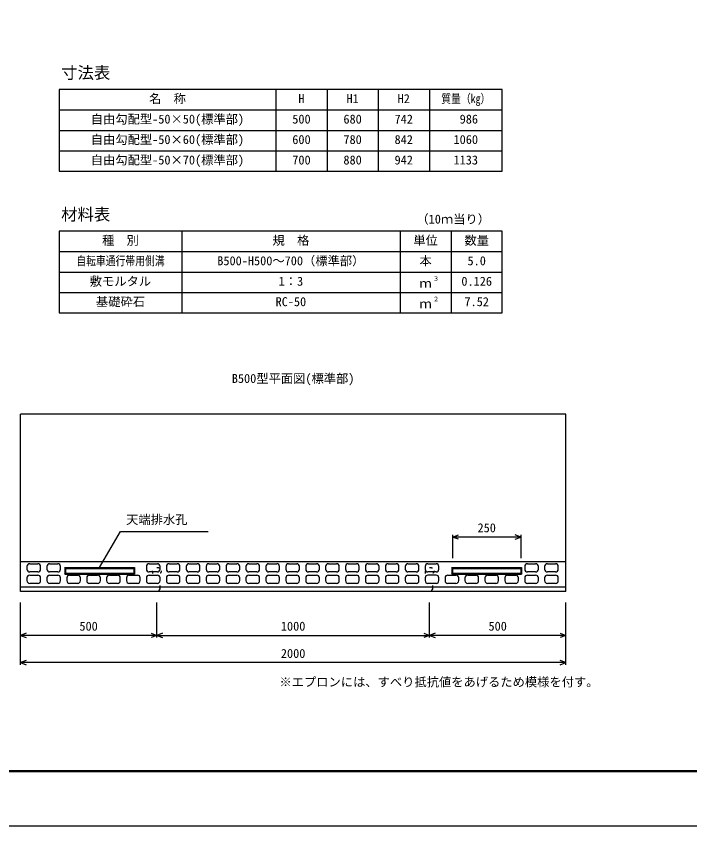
# Model space of a CAD drawing. Units: millimetres, scale not verified. Extents: x -12600 to 12600, y -5940 to 5940.
# Drawn here: x -10770 to -8300, y -5940 to -2970 of the extents above; entities that cross this region are included whole.
import ezdxf
from ezdxf.enums import TextEntityAlignment as Align

# ---------------------------------------------------------------- set-up
doc = ezdxf.new("R2010")
doc.units = ezdxf.units.MM
doc.header["$LTSCALE"] = 40
doc.linetypes.add('DOTTED', pattern=[1.75, 0.25, -1.5])
for name, color, linetype, lineweight in [('0-0_DIM', 7, 'Continuous', 25), ('0-1_Defpoints', 5, 'Continuous', 25), ('0-2_HATCH', 6, 'Continuous', 25), ('0-3_HYO', 3, 'Continuous', 25), ('0-4_HYO2', 4, 'Continuous', 25), ('0-5_OUTLINE', 3, 'Continuous', 25), ('0-6_OUTLINE2', 4, 'DOTTED', 25), ('0-7_TXT', 7, 'Continuous', 25), ('0-8_WAKU', 3, 'Continuous', 25)]:
    doc.layers.add(name, color=color, linetype=linetype, lineweight=lineweight)
doc.styles.add('ＭＳ ゴシック', font='')
doc.styles.get('ＭＳ ゴシック').set_extended_font_data('MS Gothic')

msp = doc.modelspace()

# ---------------------------------------------------------------- linework, layer by layer
at = {"layer": '0-0_DIM'}
for p, q in [((-10463.95, -4992.72), (-10387.38, -4860.09)), ((-10387.38, -4860.09), (-10065.43, -4860.09)), ((-9169.54, -4873.16), (-9169.54, -4957.67)), ((-8919.54, -4880.66), (-9169.54, -4880.66)), ((-8919.54, -4873.16), (-8919.54, -4957.67)), ((-10754.31, -5349.02), (-10754.31, -5120.52)), ((-10254.31, -5249.02), (-10254.31, -5120.52)), ((-9254.31, -5249.02), (-9254.31, -5120.52)), ((-8754.31, -5349.02), (-8754.31, -5120.52)), ((-10254.31, -5241.52), (-10754.31, -5241.52)), ((-10254.31, -5241.52), (-9254.31, -5241.52)), ((-8754.31, -5241.52), (-9254.31, -5241.52)), ((-8754.31, -5341.52), (-10754.31, -5341.52))]:
    msp.add_line(p, q, dxfattribs=at)
for points in [[(-9148.4, -4888.35), (-9169.54, -4880.66), (-9148.4, -4872.96)], [(-8940.68, -4888.35), (-8919.54, -4880.66), (-8940.68, -4872.96)], [(-10733.17, -5233.82), (-10754.31, -5241.52), (-10733.17, -5249.21)], [(-10275.46, -5233.82), (-10254.31, -5241.52), (-10275.46, -5249.21)], [(-10233.17, -5233.82), (-10254.31, -5241.52), (-10233.17, -5249.21)], [(-9275.46, -5233.82), (-9254.31, -5241.52), (-9275.46, -5249.21)], [(-9233.17, -5233.82), (-9254.31, -5241.52), (-9233.17, -5249.21)], [(-8775.46, -5233.82), (-8754.31, -5241.52), (-8775.46, -5249.21)], [(-10733.17, -5333.82), (-10754.31, -5341.52), (-10733.17, -5349.21)], [(-8775.46, -5349.21), (-8754.31, -5341.52), (-8775.46, -5333.82)]]:
    msp.add_lwpolyline(points, dxfattribs=at)
at = {"layer": '0-1_Defpoints'}
msp.add_lwpolyline([(-12600, -5940), (-4200, -5940), (-4200, 0), (-12600, 0)], close=True, dxfattribs=at)
at = {"layer": '0-2_HATCH'}
for p, q in [((-10730.31, -4988.52), (-10730.31, -4998.52)), ((-10720.31, -4978.52), (-10690.31, -4978.52)), ((-10680.31, -4998.52), (-10680.31, -4988.52)), ((-10657.31, -4988.52), (-10657.31, -4998.52)), ((-10647.31, -4978.52), (-10617.31, -4978.52)), ((-10607.31, -4998.52), (-10607.31, -4988.52)), ((-10292.31, -4988.52), (-10292.31, -4998.52)), ((-10282.31, -4978.52), (-10252.31, -4978.52)), ((-10242.31, -4998.52), (-10242.31, -4988.52)), ((-10219.31, -4988.52), (-10219.31, -4998.52)), ((-10209.31, -4978.52), (-10179.31, -4978.52)), ((-10169.31, -4998.52), (-10169.31, -4988.52)), ((-10146.31, -4988.52), (-10146.31, -4998.52)), ((-10136.31, -4978.52), (-10106.31, -4978.52)), ((-10096.31, -4998.52), (-10096.31, -4988.52)), ((-10073.31, -4988.52), (-10073.31, -4998.52)), ((-10063.31, -4978.52), (-10033.31, -4978.52)), ((-10023.31, -4998.52), (-10023.31, -4988.52)), ((-10000.31, -4988.52), (-10000.31, -4998.52)), ((-9990.31, -4978.52), (-9960.31, -4978.52)), ((-9950.31, -4998.52), (-9950.31, -4988.52)), ((-9927.31, -4988.52), (-9927.31, -4998.52)), ((-9917.31, -4978.52), (-9887.31, -4978.52)), ((-9877.31, -4998.52), (-9877.31, -4988.52)), ((-9854.31, -4988.52), (-9854.31, -4998.52)), ((-9844.31, -4978.52), (-9814.31, -4978.52)), ((-9804.31, -4998.52), (-9804.31, -4988.52)), ((-9781.31, -4988.52), (-9781.31, -4998.52)), ((-9771.31, -4978.52), (-9741.31, -4978.52)), ((-9731.31, -4998.52), (-9731.31, -4988.52)), ((-9708.31, -4988.52), (-9708.31, -4998.52)), ((-9698.31, -4978.52), (-9668.31, -4978.52)), ((-9658.31, -4998.52), (-9658.31, -4988.52)), ((-9635.31, -4988.52), (-9635.31, -4998.52)), ((-9625.31, -4978.52), (-9595.31, -4978.52)), ((-9585.31, -4998.52), (-9585.31, -4988.52)), ((-9562.31, -4988.52), (-9562.31, -4998.52)), ((-9552.31, -4978.52), (-9522.31, -4978.52)), ((-9512.31, -4998.52), (-9512.31, -4988.52)), ((-9489.31, -4988.52), (-9489.31, -4998.52)), ((-9479.31, -4978.52), (-9449.31, -4978.52)), ((-9439.31, -4998.52), (-9439.31, -4988.52)), ((-9416.31, -4988.52), (-9416.31, -4998.52)), ((-9406.31, -4978.52), (-9376.31, -4978.52)), ((-9366.31, -4998.52), (-9366.31, -4988.52)), ((-9343.31, -4988.52), (-9343.31, -4998.52)), ((-9333.31, -4978.52), (-9303.31, -4978.52)), ((-9293.31, -4998.52), (-9293.31, -4988.52)), ((-9270.31, -4988.52), (-9270.31, -4998.52)), ((-9260.31, -4978.52), (-9230.31, -4978.52)), ((-9220.31, -4998.52), (-9220.31, -4988.52)), ((-8905.31, -4988.52), (-8905.31, -4998.52)), ((-8895.31, -4978.52), (-8865.31, -4978.52)), ((-8855.31, -4998.52), (-8855.31, -4988.52)), ((-8832.31, -4988.52), (-8832.31, -4998.52)), ((-8822.31, -4978.52), (-8792.31, -4978.52)), ((-8782.31, -4998.52), (-8782.31, -4988.52)), ((-10690.31, -5008.52), (-10720.31, -5008.52)), ((-10617.31, -5008.52), (-10647.31, -5008.52)), ((-10252.31, -5008.52), (-10282.31, -5008.52)), ((-10179.31, -5008.52), (-10209.31, -5008.52)), ((-10106.31, -5008.52), (-10136.31, -5008.52)), ((-10033.31, -5008.52), (-10063.31, -5008.52)), ((-9960.31, -5008.52), (-9990.31, -5008.52)), ((-9887.31, -5008.52), (-9917.31, -5008.52)), ((-9814.31, -5008.52), (-9844.31, -5008.52)), ((-9741.31, -5008.52), (-9771.31, -5008.52)), ((-9668.31, -5008.52), (-9698.31, -5008.52)), ((-9595.31, -5008.52), (-9625.31, -5008.52)), ((-9522.31, -5008.52), (-9552.31, -5008.52)), ((-9449.31, -5008.52), (-9479.31, -5008.52)), ((-9376.31, -5008.52), (-9406.31, -5008.52)), ((-9303.31, -5008.52), (-9333.31, -5008.52)), ((-9230.31, -5008.52), (-9260.31, -5008.52)), ((-8865.31, -5008.52), (-8895.31, -5008.52)), ((-8792.31, -5008.52), (-8822.31, -5008.52)), ((-10730.31, -5030.52), (-10730.31, -5040.52)), ((-10720.31, -5020.52), (-10690.31, -5020.52)), ((-10680.31, -5040.52), (-10680.31, -5030.52)), ((-10657.31, -5030.52), (-10657.31, -5040.52)), ((-10647.31, -5020.52), (-10617.31, -5020.52)), ((-10607.31, -5040.52), (-10607.31, -5030.52)), ((-10584.31, -5030.52), (-10584.31, -5040.52)), ((-10574.31, -5020.52), (-10544.31, -5020.52)), ((-10534.31, -5040.52), (-10534.31, -5030.52)), ((-10511.31, -5030.52), (-10511.31, -5040.52)), ((-10501.31, -5020.52), (-10471.31, -5020.52)), ((-10461.31, -5040.52), (-10461.31, -5030.52)), ((-10438.31, -5030.52), (-10438.31, -5040.52)), ((-10428.31, -5020.52), (-10398.31, -5020.52)), ((-10388.31, -5040.52), (-10388.31, -5030.52)), ((-10365.31, -5030.52), (-10365.31, -5040.52)), ((-10355.31, -5020.52), (-10325.31, -5020.52)), ((-10315.31, -5040.52), (-10315.31, -5030.52)), ((-10292.31, -5030.52), (-10292.31, -5040.52)), ((-10282.31, -5020.52), (-10252.31, -5020.52)), ((-10242.31, -5040.52), (-10242.31, -5030.52)), ((-10219.31, -5030.52), (-10219.31, -5040.52)), ((-10209.31, -5020.52), (-10179.31, -5020.52)), ((-10169.31, -5040.52), (-10169.31, -5030.52)), ((-10146.31, -5030.52), (-10146.31, -5040.52)), ((-10136.31, -5020.52), (-10106.31, -5020.52)), ((-10096.31, -5040.52), (-10096.31, -5030.52)), ((-10073.31, -5030.52), (-10073.31, -5040.52)), ((-10063.31, -5020.52), (-10033.31, -5020.52)), ((-10023.31, -5040.52), (-10023.31, -5030.52)), ((-10000.31, -5030.52), (-10000.31, -5040.52)), ((-9990.31, -5020.52), (-9960.31, -5020.52)), ((-9950.31, -5040.52), (-9950.31, -5030.52)), ((-9927.31, -5030.52), (-9927.31, -5040.52)), ((-9917.31, -5020.52), (-9887.31, -5020.52)), ((-9877.31, -5040.52), (-9877.31, -5030.52)), ((-9854.31, -5030.52), (-9854.31, -5040.52)), ((-9844.31, -5020.52), (-9814.31, -5020.52)), ((-9804.31, -5040.52), (-9804.31, -5030.52)), ((-9781.31, -5030.52), (-9781.31, -5040.52)), ((-9771.31, -5020.52), (-9741.31, -5020.52)), ((-9731.31, -5040.52), (-9731.31, -5030.52)), ((-9708.31, -5030.52), (-9708.31, -5040.52)), ((-9698.31, -5020.52), (-9668.31, -5020.52)), ((-9658.31, -5040.52), (-9658.31, -5030.52)), ((-9635.31, -5030.52), (-9635.31, -5040.52)), ((-9625.31, -5020.52), (-9595.31, -5020.52)), ((-9585.31, -5040.52), (-9585.31, -5030.52)), ((-9562.31, -5030.52), (-9562.31, -5040.52)), ((-9552.31, -5020.52), (-9522.31, -5020.52)), ((-9512.31, -5040.52), (-9512.31, -5030.52)), ((-9489.31, -5030.52), (-9489.31, -5040.52)), ((-9479.31, -5020.52), (-9449.31, -5020.52)), ((-9439.31, -5040.52), (-9439.31, -5030.52)), ((-9416.31, -5030.52), (-9416.31, -5040.52)), ((-9406.31, -5020.52), (-9376.31, -5020.52)), ((-9366.31, -5040.52), (-9366.31, -5030.52)), ((-9343.31, -5030.52), (-9343.31, -5040.52)), ((-9333.31, -5020.52), (-9303.31, -5020.52)), ((-9293.31, -5040.52), (-9293.31, -5030.52)), ((-9270.31, -5030.52), (-9270.31, -5040.52)), ((-9230.31, -5020.52), (-9260.31, -5020.52)), ((-9220.31, -5040.52), (-9220.31, -5030.52)), ((-9197.31, -5030.52), (-9197.31, -5040.52)), ((-9187.31, -5020.52), (-9157.31, -5020.52)), ((-9147.31, -5040.52), (-9147.31, -5030.52)), ((-9124.31, -5030.52), (-9124.31, -5040.52)), ((-9114.31, -5020.52), (-9084.31, -5020.52)), ((-9074.31, -5040.52), (-9074.31, -5030.52)), ((-9051.31, -5030.52), (-9051.31, -5040.52)), ((-9041.31, -5020.52), (-9011.31, -5020.52)), ((-9001.31, -5040.52), (-9001.31, -5030.52)), ((-8978.31, -5030.52), (-8978.31, -5040.52)), ((-8968.31, -5020.52), (-8938.31, -5020.52)), ((-8928.31, -5040.52), (-8928.31, -5030.52)), ((-8905.31, -5030.52), (-8905.31, -5040.52)), ((-8895.31, -5020.52), (-8865.31, -5020.52)), ((-8855.31, -5040.52), (-8855.31, -5030.52)), ((-8832.31, -5030.52), (-8832.31, -5040.52)), ((-8822.31, -5020.52), (-8792.31, -5020.52)), ((-8782.31, -5040.52), (-8782.31, -5030.52)), ((-10690.31, -5050.52), (-10720.31, -5050.52)), ((-10617.31, -5050.52), (-10647.31, -5050.52)), ((-10544.31, -5050.52), (-10574.31, -5050.52)), ((-10471.31, -5050.52), (-10501.31, -5050.52)), ((-10398.31, -5050.52), (-10428.31, -5050.52)), ((-10325.31, -5050.52), (-10355.31, -5050.52)), ((-10252.31, -5050.52), (-10282.31, -5050.52)), ((-10179.31, -5050.52), (-10209.31, -5050.52)), ((-10106.31, -5050.52), (-10136.31, -5050.52)), ((-10033.31, -5050.52), (-10063.31, -5050.52)), ((-9960.31, -5050.52), (-9990.31, -5050.52)), ((-9887.31, -5050.52), (-9917.31, -5050.52)), ((-9814.31, -5050.52), (-9844.31, -5050.52)), ((-9741.31, -5050.52), (-9771.31, -5050.52)), ((-9668.31, -5050.52), (-9698.31, -5050.52)), ((-9595.31, -5050.52), (-9625.31, -5050.52)), ((-9522.31, -5050.52), (-9552.31, -5050.52)), ((-9449.31, -5050.52), (-9479.31, -5050.52)), ((-9376.31, -5050.52), (-9406.31, -5050.52)), ((-9303.31, -5050.52), (-9333.31, -5050.52)), ((-9230.31, -5050.52), (-9260.31, -5050.52)), ((-9157.31, -5050.52), (-9187.31, -5050.52)), ((-9084.31, -5050.52), (-9114.31, -5050.52)), ((-9011.31, -5050.52), (-9041.31, -5050.52)), ((-8938.31, -5050.52), (-8968.31, -5050.52)), ((-8865.31, -5050.52), (-8895.31, -5050.52)), ((-8792.31, -5050.52), (-8822.31, -5050.52))]:
    msp.add_line(p, q, dxfattribs=at)
for centre, start, end in [((-10720.31, -4988.52), 90, 180), ((-10690.31, -4988.52), 0, 90), ((-10647.31, -4988.52), 90, 180), ((-10617.31, -4988.52), 0, 90), ((-10282.31, -4988.52), 90, 180), ((-10252.31, -4988.52), 0, 90), ((-10209.31, -4988.52), 90, 180), ((-10179.31, -4988.52), 0, 90), ((-10136.31, -4988.52), 90, 180), ((-10106.31, -4988.52), 0, 90), ((-10063.31, -4988.52), 90, 180), ((-10033.31, -4988.52), 0, 90), ((-9990.31, -4988.52), 90, 180), ((-9960.31, -4988.52), 0, 90), ((-9917.31, -4988.52), 90, 180), ((-9887.31, -4988.52), 0, 90), ((-9844.31, -4988.52), 90, 180), ((-9814.31, -4988.52), 0, 90), ((-9771.31, -4988.52), 90, 180), ((-9741.31, -4988.52), 0, 90), ((-9698.31, -4988.52), 90, 180), ((-9668.31, -4988.52), 0, 90), ((-9625.31, -4988.52), 90, 180), ((-9595.31, -4988.52), 0, 90), ((-9552.31, -4988.52), 90, 180), ((-9522.31, -4988.52), 0, 90), ((-9479.31, -4988.52), 90, 180), ((-9449.31, -4988.52), 0, 90), ((-9406.31, -4988.52), 90, 180), ((-9376.31, -4988.52), 0, 90), ((-9333.31, -4988.52), 90, 180), ((-9303.31, -4988.52), 0, 90), ((-9260.31, -4988.52), 90, 180), ((-9230.31, -4988.52), 0, 90), ((-8895.31, -4988.52), 90, 180), ((-8865.31, -4988.52), 0, 90), ((-8822.31, -4988.52), 90, 180), ((-8792.31, -4988.52), 0, 90), ((-10720.31, -4998.52), 180, 270), ((-10690.31, -4998.52), 270, 0), ((-10647.31, -4998.52), 180, 270), ((-10617.31, -4998.52), 270, 0), ((-10282.31, -4998.52), 180, 270), ((-10252.31, -4998.52), 270, 0), ((-10209.31, -4998.52), 180, 270), ((-10179.31, -4998.52), 270, 0), ((-10136.31, -4998.52), 180, 270), ((-10106.31, -4998.52), 270, 0), ((-10063.31, -4998.52), 180, 270), ((-10033.31, -4998.52), 270, 0), ((-9990.31, -4998.52), 180, 270), ((-9960.31, -4998.52), 270, 0), ((-9917.31, -4998.52), 180, 270), ((-9887.31, -4998.52), 270, 0), ((-9844.31, -4998.52), 180, 270), ((-9814.31, -4998.52), 270, 0), ((-9771.31, -4998.52), 180, 270), ((-9741.31, -4998.52), 270, 0), ((-9698.31, -4998.52), 180, 270), ((-9668.31, -4998.52), 270, 0), ((-9625.31, -4998.52), 180, 270), ((-9595.31, -4998.52), 270, 0), ((-9552.31, -4998.52), 180, 270), ((-9522.31, -4998.52), 270, 0), ((-9479.31, -4998.52), 180, 270), ((-9449.31, -4998.52), 270, 0), ((-9406.31, -4998.52), 180, 270), ((-9376.31, -4998.52), 270, 0), ((-9333.31, -4998.52), 180, 270), ((-9303.31, -4998.52), 270, 0), ((-9260.31, -4998.52), 180, 270), ((-9230.31, -4998.52), 270, 0), ((-8895.31, -4998.52), 180, 270), ((-8865.31, -4998.52), 270, 0), ((-8822.31, -4998.52), 180, 270), ((-8792.31, -4998.52), 270, 0), ((-10720.31, -5030.52), 90, 180), ((-10720.31, -5040.52), 180, 270), ((-10690.31, -5030.52), 0, 90), ((-10690.31, -5040.52), 270, 0), ((-10647.31, -5030.52), 90, 180), ((-10647.31, -5040.52), 180, 270), ((-10617.31, -5030.52), 0, 90), ((-10617.31, -5040.52), 270, 0), ((-10574.31, -5030.52), 90, 180), ((-10574.31, -5040.52), 180, 270), ((-10544.31, -5030.52), 0, 90), ((-10544.31, -5040.52), 270, 0), ((-10501.31, -5030.52), 90, 180), ((-10501.31, -5040.52), 180, 270), ((-10471.31, -5030.52), 0, 90), ((-10471.31, -5040.52), 270, 0), ((-10428.31, -5030.52), 90, 180), ((-10428.31, -5040.52), 180, 270), ((-10398.31, -5030.52), 0, 90), ((-10398.31, -5040.52), 270, 0), ((-10355.31, -5030.52), 90, 180), ((-10355.31, -5040.52), 180, 270), ((-10325.31, -5030.52), 0, 90), ((-10325.31, -5040.52), 270, 0), ((-10282.31, -5030.52), 90, 180), ((-10282.31, -5040.52), 180, 270), ((-10252.31, -5030.52), 0, 90), ((-10252.31, -5040.52), 270, 0), ((-10209.31, -5030.52), 90, 180), ((-10209.31, -5040.52), 180, 270), ((-10179.31, -5030.52), 0, 90), ((-10179.31, -5040.52), 270, 0), ((-10136.31, -5030.52), 90, 180), ((-10136.31, -5040.52), 180, 270), ((-10106.31, -5030.52), 0, 90), ((-10106.31, -5040.52), 270, 0), ((-10063.31, -5030.52), 90, 180), ((-10063.31, -5040.52), 180, 270), ((-10033.31, -5030.52), 0, 90), ((-10033.31, -5040.52), 270, 0), ((-9990.31, -5030.52), 90, 180), ((-9990.31, -5040.52), 180, 270), ((-9960.31, -5030.52), 0, 90), ((-9960.31, -5040.52), 270, 0), ((-9917.31, -5030.52), 90, 180), ((-9917.31, -5040.52), 180, 270), ((-9887.31, -5030.52), 0, 90), ((-9887.31, -5040.52), 270, 0), ((-9844.31, -5030.52), 90, 180), ((-9844.31, -5040.52), 180, 270), ((-9814.31, -5030.52), 0, 90), ((-9814.31, -5040.52), 270, 0), ((-9771.31, -5030.52), 90, 180), ((-9771.31, -5040.52), 180, 270), ((-9741.31, -5030.52), 0, 90), ((-9741.31, -5040.52), 270, 0), ((-9698.31, -5030.52), 90, 180), ((-9698.31, -5040.52), 180, 270), ((-9668.31, -5030.52), 0, 90), ((-9668.31, -5040.52), 270, 0), ((-9625.31, -5030.52), 90, 180), ((-9625.31, -5040.52), 180, 270), ((-9595.31, -5030.52), 0, 90), ((-9595.31, -5040.52), 270, 0), ((-9552.31, -5030.52), 90, 180), ((-9552.31, -5040.52), 180, 270), ((-9522.31, -5030.52), 0, 90), ((-9522.31, -5040.52), 270, 0), ((-9479.31, -5030.52), 90, 180), ((-9479.31, -5040.52), 180, 270), ((-9449.31, -5030.52), 0, 90), ((-9449.31, -5040.52), 270, 0), ((-9406.31, -5030.52), 90, 180), ((-9406.31, -5040.52), 180, 270), ((-9376.31, -5030.52), 0, 90), ((-9376.31, -5040.52), 270, 0), ((-9333.31, -5030.52), 90, 180), ((-9333.31, -5040.52), 180, 270), ((-9303.31, -5030.52), 0, 90), ((-9303.31, -5040.52), 270, 0), ((-9260.31, -5030.52), 90, 180), ((-9260.31, -5040.52), 180, 270), ((-9230.31, -5030.52), 0, 90), ((-9230.31, -5040.52), 270, 0), ((-9187.31, -5030.52), 90, 180), ((-9187.31, -5040.52), 180, 270), ((-9157.31, -5030.52), 0, 90), ((-9157.31, -5040.52), 270, 0), ((-9114.31, -5030.52), 90, 180), ((-9114.31, -5040.52), 180, 270), ((-9084.31, -5030.52), 0, 90), ((-9084.31, -5040.52), 270, 0), ((-9041.31, -5030.52), 90, 180), ((-9041.31, -5040.52), 180, 270), ((-9011.31, -5030.52), 0, 90), ((-9011.31, -5040.52), 270, 0), ((-8968.31, -5030.52), 90, 180), ((-8968.31, -5040.52), 180, 270), ((-8938.31, -5030.52), 0, 90), ((-8938.31, -5040.52), 270, 0), ((-8895.31, -5030.52), 90, 180), ((-8895.31, -5040.52), 180, 270), ((-8865.31, -5030.52), 0, 90), ((-8865.31, -5040.52), 270, 0), ((-8822.31, -5030.52), 90, 180), ((-8822.31, -5040.52), 180, 270), ((-8792.31, -5030.52), 0, 90), ((-8792.31, -5040.52), 270, 0)]:
    msp.add_arc(centre, 10, start, end, dxfattribs=at)
at = {"layer": '0-3_HYO'}
for p, q in [((-9817.5, -3238.87), (-9817.5, -3538.87)), ((-9630, -3238.87), (-9630, -3538.87)), ((-9442.5, -3238.87), (-9442.5, -3538.87)), ((-9255, -3238.87), (-9255, -3538.87)), ((-10612.5, -3313.87), (-8987.5, -3313.87)), ((-10162.5, -3758.65), (-10162.5, -4058.65)), ((-9362.5, -3758.65), (-9362.5, -4058.65)), ((-9175, -3758.65), (-9175, -4058.65)), ((-10612.5, -3833.65), (-8987.5, -3833.65))]:
    msp.add_line(p, q, dxfattribs=at)
for points in [[(-10612.5, -3538.87), (-8987.5, -3538.87), (-8987.5, -3238.87), (-10612.5, -3238.87)], [(-10612.5, -4058.65), (-8987.5, -4058.65), (-8987.5, -3758.65), (-10612.5, -3758.65)]]:
    msp.add_lwpolyline(points, close=True, dxfattribs=at)
at = {"layer": '0-4_HYO2'}
for p, q in [((-10612.5, -3388.87), (-8987.5, -3388.87)), ((-10612.5, -3463.87), (-8987.5, -3463.87)), ((-10612.5, -3908.65), (-8987.5, -3908.65)), ((-10612.5, -3983.65), (-8987.5, -3983.65))]:
    msp.add_line(p, q, dxfattribs=at)
at = {"layer": '0-5_OUTLINE'}
for p, q in [((-10754.31, -5080.52), (-10754.31, -4430.52)), ((-8754.31, -4430.52), (-10754.31, -4430.52)), ((-8754.31, -5080.52), (-8754.31, -4430.52)), ((-10754.31, -4970.52), (-8754.31, -4970.52)), ((-10591.95, -5016.72), (-10335.95, -5016.72)), ((-10588.95, -4995.72), (-10338.95, -4995.72)), ((-10588.95, -4995.72), (-10588.95, -5013.72)), ((-10588.95, -5013.72), (-10338.95, -5013.72)), ((-10338.95, -4995.72), (-10335.95, -4992.72)), ((-10338.95, -4995.72), (-10338.95, -5013.72)), ((-10338.95, -5013.72), (-10335.95, -5016.72)), ((-9172.54, -5016.77), (-8916.54, -5016.77)), ((-9169.54, -4995.77), (-8919.54, -4995.77)), ((-9169.54, -4995.77), (-9169.54, -5013.77)), ((-9169.54, -5013.77), (-8919.54, -5013.77)), ((-8919.54, -4995.77), (-8916.54, -4992.77)), ((-8919.54, -4995.77), (-8919.54, -5013.77)), ((-8919.54, -5013.77), (-8916.54, -5016.77)), ((-8754.31, -5064.52), (-10754.31, -5064.52)), ((-8754.31, -5080.52), (-10754.31, -5080.52))]:
    msp.add_line(p, q, dxfattribs=at)
for points in [[(-10591.95, -4992.72), (-10591.95, -5016.72), (-10588.95, -5013.72)], [(-10588.95, -4995.72), (-10591.95, -4992.72), (-10335.95, -4992.72), (-10335.95, -5016.72)], [(-9172.54, -4992.77), (-9172.54, -5016.77), (-9169.54, -5013.77)], [(-9169.54, -4995.77), (-9172.54, -4992.77), (-8916.54, -4992.77), (-8916.54, -5016.77)]]:
    msp.add_lwpolyline(points, dxfattribs=at)
at = {"layer": '0-6_OUTLINE2'}
for p, q in [((-10270.81, -5005.02), (-10265.81, -5067.92)), ((-10242.81, -5067.92), (-10237.81, -5005.02)), ((-9270.81, -5005.02), (-9265.81, -5067.92)), ((-9242.81, -5067.92), (-9237.81, -5005.02))]:
    msp.add_line(p, q, dxfattribs=at)
for centre, major_axis, ratio in [((-10254.31, -5005.02), (16.5, 0), 0.79), ((-9254.31, -5005.02), (16.5, 0), 0.79), ((-10254.31, -5067.92), (11.5, 0), 0.95), ((-9254.31, -5067.92), (11.5, 0), 0.95)]:
    msp.add_ellipse(centre, major_axis=major_axis, ratio=ratio, dxfattribs=at)
at = {"layer": '0-8_WAKU', "lineweight": 50}
msp.add_lwpolyline([(-12400, -5740), (-4400, -5740), (-4400, -200), (-12400, -200)], close=True, dxfattribs=at)

# ---------------------------------------------------------------- texts
at = {"layer": '0-0_DIM', "style": 'ＭＳ ゴシック'}
for s, p in [('天端排水孔', (-10366.81, -4842.92)), ('250', (-9078.29, -4873.16)), ('500', (-10538.06, -5234.02)), ('1000', (-9799.31, -5234.02)), ('500', (-9038.06, -5234.02)), ('2000', (-9799.31, -5334.02))]:
    msp.add_text(s, height=32.99, dxfattribs=at).set_placement(p, align=Align.BOTTOM_LEFT)
at = {"layer": '0-7_TXT', "style": 'ＭＳ ゴシック'}
for s, height, p in [('寸法表', 43.99, (-10605, -3212.62)), ('名\u3000称', 32.99, (-10282.5, -3298.87)), ('H', 32.99, (-9735, -3298.87)), ('H1', 32.99, (-9558.75, -3298.87)), ('H2', 32.99, (-9371.25, -3298.87)), ('自由勾配型-50×50(標準部)', 32.99, (-10496.25, -3373.87)), ('500', 32.99, (-9757.5, -3373.87)), ('680', 32.99, (-9570, -3373.87)), ('742', 32.99, (-9382.5, -3373.87)), (' 986', 32.99, (-9166.25, -3373.87)), ('自由勾配型-50×60(標準部)', 32.99, (-10496.25, -3448.87)), ('600', 32.99, (-9757.5, -3448.87)), ('780', 32.99, (-9570, -3448.87)), ('842', 32.99, (-9382.5, -3448.87)), ('1060', 32.99, (-9166.25, -3448.87)), ('自由勾配型-50×70(標準部)', 32.99, (-10496.25, -3523.87)), ('700', 32.99, (-9757.5, -3523.87)), ('880', 32.99, (-9570, -3523.87)), ('942', 32.99, (-9382.5, -3523.87)), ('1133', 32.99, (-9166.25, -3523.87)), ('材料表', 43.99, (-10605, -3732.4)), ('（10ｍ当り）', 32.99, (-9302.5, -3740.65)), ('種\u3000別', 32.99, (-10455, -3818.65)), ('規\u3000格', 32.99, (-9830, -3818.65)), ('単位', 32.99, (-9313.75, -3818.65)), ('数量', 32.99, (-9126.25, -3818.65)), ('B500-H500～700（標準部）', 32.99, (-10032.5, -3893.65)), ('本', 32.99, (-9291.25, -3893.65)), ('5.0', 32.99, (-9115, -3893.65)), ('敷モルタル', 32.99, (-10500, -3968.65)), ('1：3', 32.99, (-9807.5, -3968.65)), ('ｍ', 32.99, (-9291.25, -3976.15)), ('３', 16.5, (-9242.09, -3945.87)), ('0.126', 32.99, (-9137.5, -3968.65)), ('基礎砕石', 32.99, (-10477.5, -4043.65)), ('RC-50', 32.99, (-9818.75, -4043.65)), ('２', 16.5, (-9242.09, -4020.87)), ('7.52', 32.99, (-9126.25, -4043.65)), ('ｍ', 32.99, (-9291.25, -4051.15)), ('B500型平面図(標準部)', 32.99, (-9979.31, -4325.34)), ('※エプロンには、すべり抵抗値をあげるため模様を付す。', 32.99, (-9804.62, -5438.65))]:
    msp.add_text(s, height=height, dxfattribs=at).set_placement(p, align=Align.BOTTOM_LEFT)
at = {"layer": '0-7_TXT', "style": 'ＭＳ ゴシック', "width": 0.8}
for s, p in [('質量（kg）', (-9211.25, -3298.87)), ('自転車通行帯用側溝', (-10549.5, -3893.65))]:
    msp.add_text(s, height=32.99, dxfattribs=at).set_placement(p, align=Align.BOTTOM_LEFT)

doc.saveas('drawing.dxf')
